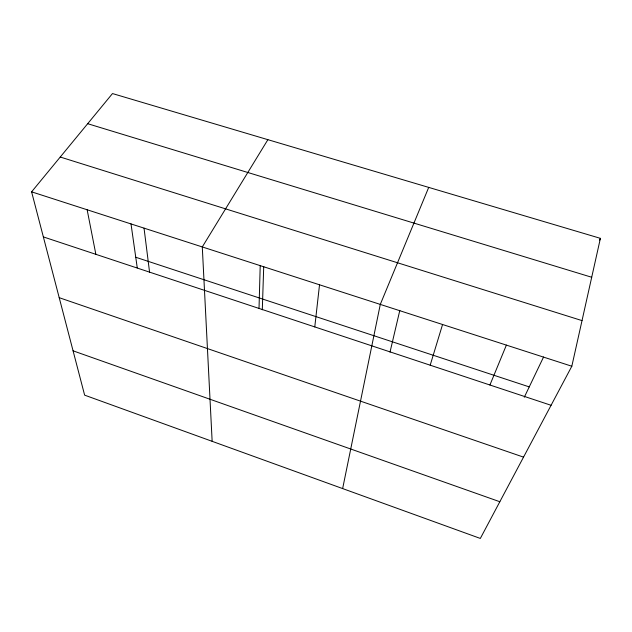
<?xml version="1.0" encoding="UTF-8"?>
<svg xmlns="http://www.w3.org/2000/svg" width="632" height="632" viewBox="0 0 632 632"><rect width="100%" height="100%" fill="white"/><g stroke="black" fill="none" stroke-linecap="round" stroke-linejoin="round"><path stroke-width="0.95" d="M259.017 308.432L260.21 265.637M262.304 309.791L263.726 266.435M314.776 326.926L319.523 284.787M342.639 488.583L380.29 304.403L428.709 187.396M571.826 366.236L600.4 238.343L112.488 93.56L31.6 191.836L84.633 395.15L480.328 538.44L571.826 366.236L31.6 191.836M390.007 352.143L399.827 310.359M430.187 365.193L442.558 324.508M489.918 385.007L506.382 345.112M524.299 397.22L543.567 356.993M599.563 240.097L600.4 238.343M267.881 139.672L202.287 246.938L212.147 441.326M87.674 123.698L591.71 277.258M60.245 157.028L582.025 320.606M135.754 257.256L529.245 386.895M43.355 236.913L551.08 405.286M59.211 297.68L523.533 457.126M73.067 350.823L499.833 501.737M87.145 209.769L95.867 254.325M130.998 223.823L137.263 267.897M144.033 228.128L149.563 272.131"/></g></svg>
